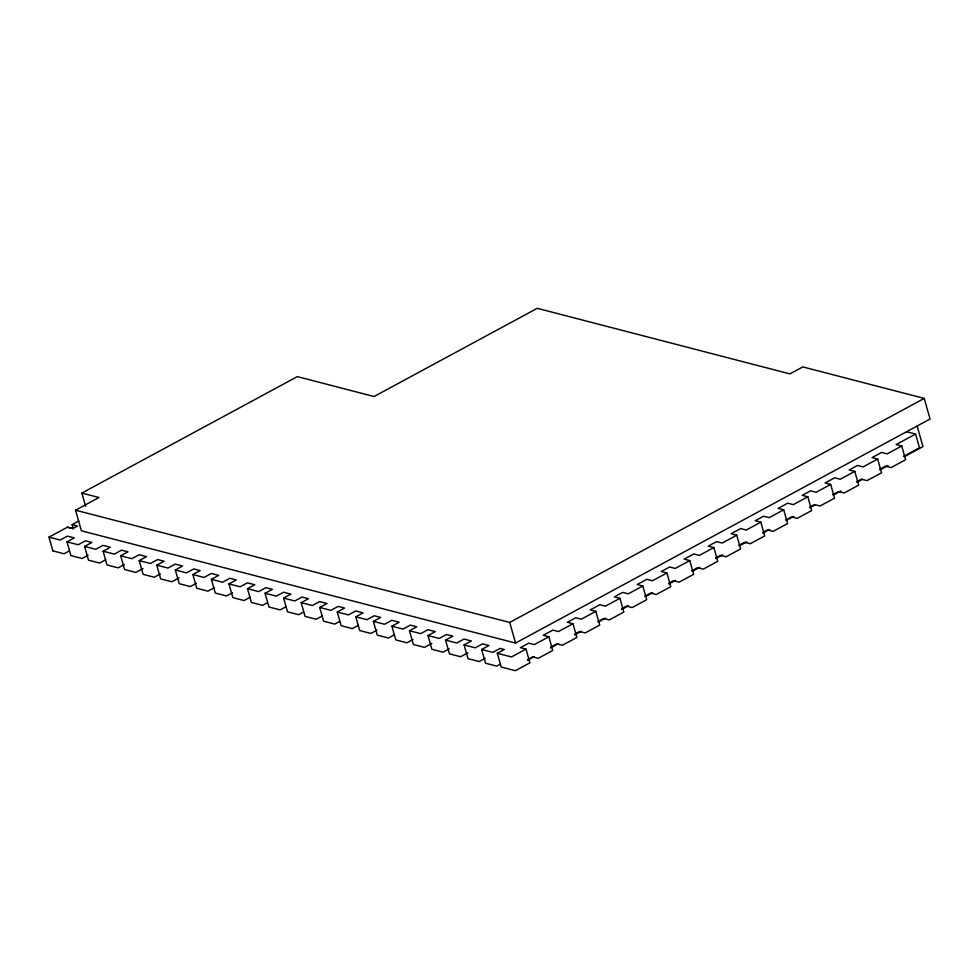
<?xml version="1.0" encoding="UTF-8"?>
<svg xmlns="http://www.w3.org/2000/svg" width="979" height="979" viewBox="0 0 979 979"><rect width="100%" height="100%" fill="white"/><g stroke="black" fill="none" stroke-linecap="round" stroke-linejoin="round"><path stroke-width="1.47" d="M81.857 493.073L297.335 376.609L374.039 396.519L537.251 308.312L789.931 373.892L802.841 366.917L924.225 398.416L930.05 419.024L515.554 643.044L81.367 530.802L75.542 510.206L99.001 497.516L81.857 493.073L85.601 506.314M52.878 550.883L48.95 537.141L67.392 527.192L72.789 528.587L77.549 526.004L72.14 524.609L73.303 528.721M72.14 524.609L78.834 520.987M88.147 555.203L82.065 558.495L70.904 555.595L67.025 541.864L74.318 537.912L67.429 536.125L60.172 540.053L48.95 537.141M69.387 550.896L64.051 553.784L52.842 550.871M105.72 559.768L99.638 563.047L88.477 560.159L84.586 546.417L91.891 542.476L85.479 540.812L78.173 544.752L67.025 541.864M124.247 564.577L118.165 567.857L107.005 564.969L103.113 551.226L110.419 547.285L103.04 545.376L95.746 549.317L84.586 546.417M143.032 568.481L135.726 572.421L124.578 569.521L120.686 555.791L127.98 551.85L121.567 550.186L114.274 554.126L103.113 551.226M160.336 573.939L154.254 577.231L143.105 574.33L139.214 560.6L146.507 556.659L139.14 554.738L131.847 558.679L120.686 555.791M179.12 577.843L171.827 581.783L160.666 578.895L156.787 565.152L164.08 561.212L157.668 559.547L150.374 563.488L139.214 560.6M196.436 583.313L190.354 586.592L179.206 583.704L175.314 569.962L182.608 566.021L175.241 564.112L167.935 568.053L156.787 565.152M214.009 587.877L207.927 591.157L196.767 588.257L192.887 574.526L200.181 570.586L193.769 568.921L186.475 572.862L175.314 569.962M232.537 592.674L226.455 595.966L215.294 593.066L211.415 579.335L218.709 575.395L211.329 573.474L204.036 577.426L192.887 574.526M250.098 597.239L244.028 600.531L232.867 597.631L228.976 583.9L236.269 579.947L229.869 578.283L222.563 582.236L211.415 579.335M267.414 602.709L262.556 605.34L251.395 602.44L247.503 588.709L254.809 584.757L247.43 582.848L240.136 586.788L228.976 583.9M286.198 606.613L280.116 609.893L268.968 607.004L265.076 593.262L272.37 589.321L265.958 587.657L258.664 591.597L247.503 588.709M303.514 612.071L298.644 614.702L287.496 611.814L283.604 598.071L290.898 594.131L283.531 592.222L276.237 596.162L265.076 593.262M322.299 615.975L316.217 619.266L305.056 616.366L301.177 602.636L308.471 598.695L302.058 597.031L294.765 600.971L283.604 598.071M339.615 621.445L334.745 624.076L323.584 621.175L319.705 607.445L326.998 603.492L319.631 601.583L312.325 605.524L301.177 602.636M358.4 625.348L352.318 628.628L341.157 625.74L337.265 611.997L344.571 608.057L338.159 606.393L330.853 610.333L319.705 607.445M376.927 630.158L370.845 633.437L359.685 630.549L355.793 616.807L363.099 612.866L355.72 610.957L348.426 614.898L337.265 611.997M394.488 634.71L388.406 638.002L377.258 635.102L373.366 621.371L380.66 617.431L374.247 615.767L366.954 619.707L355.793 616.807M413.016 639.52L406.946 642.811L395.785 639.911L391.894 626.181L399.187 622.24L391.82 620.319L384.527 624.272L373.366 621.371M431.8 643.423L424.507 647.376L413.346 644.476L409.467 630.745L416.76 626.793L410.348 625.128L403.054 629.081L391.894 626.181M449.116 648.893L443.034 652.185L431.886 649.285L427.994 635.542L435.288 631.602L427.921 629.693L420.627 633.633L409.467 630.745M467.901 652.797L460.607 656.738L449.447 653.85L445.567 640.107L452.861 636.166L446.448 634.502L439.155 638.443L427.994 635.542M485.217 658.267L479.135 661.547L467.974 658.659L464.095 644.916L471.388 640.976L464.009 639.054L456.716 643.007L445.567 640.107M75.542 510.206L509.729 622.436L924.225 398.416M500.355 664.141L496.708 666.112L485.547 663.211L481.656 649.481L488.949 645.528L482.549 643.864L475.243 647.817L464.095 644.916M527.852 659.454L532.625 656.872L538.23 658.329L552.743 650.484L548.852 636.754L534.338 644.598L528.733 643.142L520.387 647.645L525.992 649.101L529.884 662.844L515.37 670.688L501.187 667.005L497.295 653.274L504.258 649.505L500.11 648.428L492.816 652.369L481.656 649.481M903.629 456.361L919.477 447.795L915.585 434.052L896.152 444.564L901.732 446.008L905.612 459.738L891.061 467.607L885.481 466.163L879.509 469.394M525.992 649.101L511.479 656.946L497.295 653.274M550.736 647.082L556.733 643.852L562.338 645.296L576.851 637.451L572.972 623.721L558.446 631.565L552.841 630.109L543.247 635.298L548.852 636.754M574.82 634.062L579.592 631.492L585.197 632.948L599.711 625.104L595.832 611.361L581.306 619.205L575.701 617.749L567.355 622.265L572.972 623.721M597.704 621.702L603.7 618.459L609.305 619.915L623.819 612.071L619.94 598.328L605.414 606.185L599.809 604.728L590.215 609.905L595.832 611.361M621.787 608.681L626.56 606.099L632.165 607.555L646.678 599.711L642.799 585.98L628.285 593.825L622.668 592.368L614.335 596.872L619.94 598.328M644.671 596.309L650.668 593.078L656.273 594.534L670.799 586.678L666.907 572.948L652.393 580.792L646.776 579.335L637.194 584.524L642.799 585.98M668.767 583.3L673.528 580.718L679.132 582.175L693.658 574.33L689.767 560.588L675.253 568.432L669.648 566.988L661.302 571.491L666.907 572.948M691.639 570.928L697.635 567.685L703.252 569.142L717.766 561.297L713.875 547.567L699.361 555.411L693.756 553.955L684.162 559.131L689.767 560.588M715.735 557.908L720.495 555.338L726.112 556.782L740.626 548.938L736.734 535.207L722.221 543.051L716.616 541.595L708.27 546.111L713.875 547.567M738.619 545.536L744.615 542.305L750.22 543.761L764.734 535.905L760.842 522.174L746.328 530.018L740.724 528.562L731.129 533.751L736.734 535.207M762.702 532.527L767.475 529.945L773.08 531.401L787.593 523.557L783.702 509.814L769.188 517.671L763.583 516.214L755.237 520.718L760.842 522.174M785.586 520.155L791.583 516.912L797.187 518.368L811.701 510.524L807.822 496.794L793.296 504.638L787.691 503.182L778.097 508.358L783.702 509.814M809.67 507.134L814.442 504.564L820.047 506.021L834.561 498.164L830.681 484.434L816.156 492.278L810.551 490.822L802.205 495.337L807.822 496.794M832.554 494.774L838.55 491.531L844.155 492.988L858.669 485.143L854.789 471.401L840.276 479.245L834.659 477.789L825.077 482.977L830.681 484.434M856.637 481.754L861.41 479.172L867.015 480.628L881.541 472.784L877.649 459.041L863.135 466.897L857.518 465.441L849.185 469.944L854.789 471.401M901.732 446.008L887.17 453.877L881.602 452.42L872.044 457.597L877.649 459.041M527.522 660.323L534.253 656.689M550.394 647.976L558.458 643.607M574.6 634.881L581.33 631.247M598.805 621.8L605.536 618.165M621.677 609.44L628.396 605.805M645.883 596.358L652.614 592.723M668.755 583.998L675.473 580.363M692.961 570.916L699.691 567.282M715.833 558.556L722.551 554.922M740.038 545.474L746.769 541.84M762.91 533.114L769.629 529.48M787.116 520.033L793.834 516.398M809.976 507.673L815.36 504.76M834.194 494.579L840.912 490.944M857.053 482.231L862.438 479.318M879.925 469.871L887.99 465.502M904.131 456.777L922.964 446.608L917.127 426M72.776 528.587L67.367 527.192M906.566 431.715L915.585 434.052M509.729 622.436L515.554 643.044"/></g></svg>
